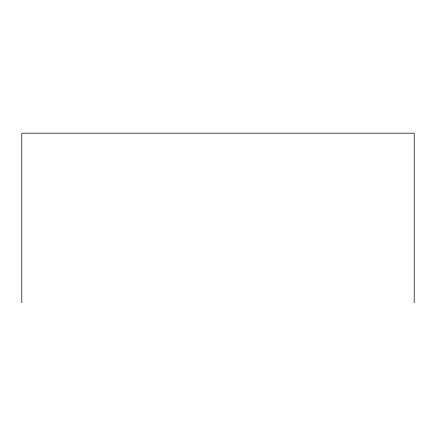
<?xml version="1.0" encoding="UTF-8"?>
<svg xmlns="http://www.w3.org/2000/svg" width="436" height="436" viewBox="0 0 436 436"><rect width="100%" height="100%" fill="white"/><g stroke="black" fill="none" stroke-linecap="round" stroke-linejoin="round"><path stroke-width="0.65" d="M414.2 302.813L414.2 133.187L21.8 133.187L21.8 302.813"/></g></svg>
